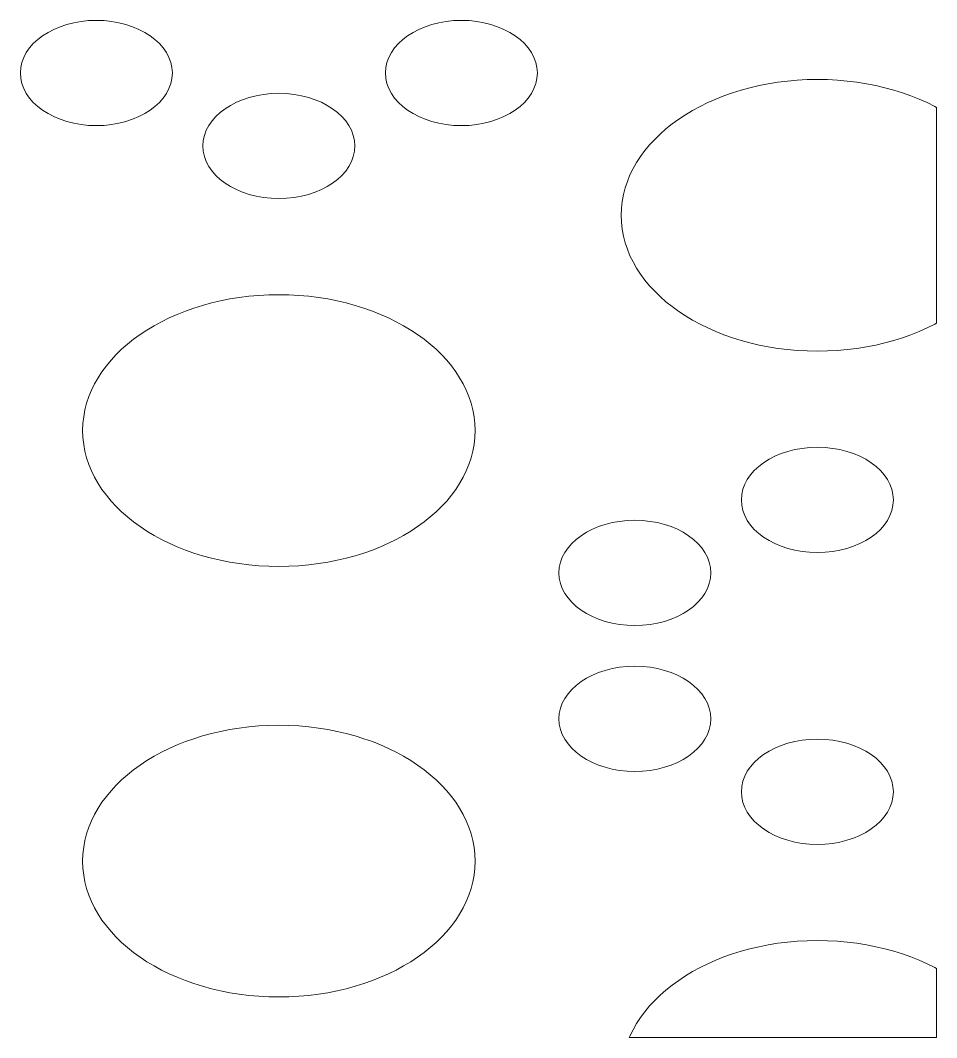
# Model space of a CAD drawing. Header units: millimetres. Extents: x -1200 to 1200, y -590 to 590.
# Drawn here: x 766.7 to 1200, y -590 to -109.1 of the extents above; entities that cross this region are included whole.
import ezdxf

# ---------------------------------------------------------------- set-up
doc = ezdxf.new("R2010")
doc.units = ezdxf.units.MM
doc.header["$MEASUREMENT"] = 0
doc.layers.add('Layer 1', color=7, linetype='Continuous')

msp = doc.modelspace()

# ---------------------------------------------------------------- linework, layer by layer
at = {"layer": 'Layer 1', "color": 250, "lineweight": 20}
for points, knots in [([(766.6586, -133.9653), (766.6586, -120.2296), (782.7546, -109.0802), (802.5893, -109.0802), (822.447, -109.0802), (838.543, -120.2296), (838.543, -133.9653), (838.543, -147.7008), (822.447, -158.8452), (802.5893, -158.8452), (782.7546, -158.8452), (766.6586, -147.7008), (766.6586, -133.9653)], [0, 0, 0, 0, 0.25, 0.25, 0.25, 0.5, 0.5, 0.5, 0.75, 0.75, 0.75, 1, 1, 1, 1]), ([(939.2872, -133.9653), (939.2872, -120.2296), (955.3679, -109.0802), (975.2102, -109.0802), (995.0526, -109.0802), (1011.1488, -120.2296), (1011.1488, -133.9653), (1011.1488, -147.7008), (995.0526, -158.8452), (975.2102, -158.8452), (955.3679, -158.8452), (939.2872, -147.7008), (939.2872, -133.9653)], [0, 0, 0, 0, 0.25, 0.25, 0.25, 0.5, 0.5, 0.5, 0.75, 0.75, 0.75, 1, 1, 1, 1]), ([(1199.95, -150.2662), (1199.95, -150.2662), (1199.95, -252.2223), (1199.95, -252.2223), (1199.95, -252.2223), (1199.046, -252.7178), (1199.046, -252.7178), (1199.046, -252.7178), (1195.4147, -254.5038), (1195.4147, -254.5038), (1195.4147, -254.5038), (1191.6301, -256.1763), (1191.6301, -256.1763), (1191.6301, -256.1763), (1187.7535, -257.7197), (1187.7535, -257.7197), (1187.7535, -257.7197), (1183.7544, -259.1443), (1183.7544, -259.1443), (1183.7544, -259.1443), (1179.6481, -260.4192), (1179.6481, -260.4192), (1179.6481, -260.4192), (1175.4344, -261.5755), (1175.4344, -261.5755), (1175.4344, -261.5755), (1171.1442, -262.5821), (1171.1442, -262.5821), (1171.1442, -262.5821), (1166.739, -263.4492), (1166.739, -263.4492), (1166.739, -263.4492), (1162.2649, -264.1667), (1162.2649, -264.1667), (1162.2649, -264.1667), (1157.6912, -264.7345), (1157.6912, -264.7345), (1157.6912, -264.7345), (1153.0562, -265.1475), (1153.0562, -265.1475), (1153.0562, -265.1475), (1148.3369, -265.3952), (1148.3369, -265.3952), (1148.3369, -265.3952), (1143.5487, -265.4778), (1143.5487, -265.4778), (1143.5487, -265.4778), (1138.7681, -265.3952), (1138.7681, -265.3952), (1138.7681, -265.3952), (1134.0489, -265.1475), (1134.0489, -265.1475), (1134.0489, -265.1475), (1129.3985, -264.7345), (1129.3985, -264.7345), (1129.3985, -264.7345), (1124.8402, -264.1667), (1124.8402, -264.1667), (1124.8402, -264.1667), (1120.3507, -263.4492), (1120.3507, -263.4492), (1120.3507, -263.4492), (1115.9609, -262.5821), (1115.9609, -262.5821), (1115.9609, -262.5821), (1111.6477, -261.5755), (1111.6477, -261.5755), (1111.6477, -261.5755), (1107.4417, -260.4192), (1107.4417, -260.4192), (1107.4417, -260.4192), (1103.3429, -259.1443), (1103.3429, -259.1443), (1103.3429, -259.1443), (1099.3363, -257.7197), (1099.3363, -257.7197), (1099.3363, -257.7197), (1095.452, -256.1763), (1095.452, -256.1763), (1095.452, -256.1763), (1091.6827, -254.5038), (1091.6827, -254.5038), (1091.6827, -254.5038), (1088.0436, -252.7178), (1088.0436, -252.7178), (1088.0436, -252.7178), (1084.5349, -250.8028), (1084.5349, -250.8028), (1084.5349, -250.8028), (1081.1716, -248.7897), (1081.1716, -248.7897), (1081.1716, -248.7897), (1077.9617, -246.6527), (1077.9617, -246.6527), (1077.9617, -246.6527), (1074.8741, -244.4228), (1074.8741, -244.4228), (1074.8741, -244.4228), (1071.9476, -242.0897), (1071.9476, -242.0897), (1071.9476, -242.0897), (1069.1972, -239.6688), (1069.1972, -239.6688), (1069.1972, -239.6688), (1066.6154, -237.1446), (1066.6154, -237.1446), (1066.6154, -237.1446), (1064.1946, -234.5431), (1064.1946, -234.5431), (1064.1946, -234.5431), (1061.9652, -231.8435), (1061.9652, -231.8435), (1061.9652, -231.8435), (1059.9119, -229.0819), (1059.9119, -229.0819), (1059.9119, -229.0819), (1058.0656, -226.2326), (1058.0656, -226.2326), (1058.0656, -226.2326), (1056.3878, -223.3213), (1056.3878, -223.3213), (1056.3878, -223.3213), (1054.9399, -220.3378), (1054.9399, -220.3378), (1054.9399, -220.3378), (1053.6911, -217.2975), (1053.6911, -217.2975), (1053.6911, -217.2975), (1052.6568, -214.2056), (1052.6568, -214.2056), (1052.6568, -214.2056), (1051.8294, -211.0362), (1051.8294, -211.0362), (1051.8294, -211.0362), (1051.2549, -207.8204), (1051.2549, -207.8204), (1051.2549, -207.8204), (1050.8948, -204.5581), (1050.8948, -204.5581), (1050.8948, -204.5581), (1050.7645, -201.2391), (1050.7645, -201.2391), (1050.7645, -201.2391), (1050.8948, -197.9304), (1050.8948, -197.9304), (1050.8948, -197.9304), (1051.2549, -194.6681), (1051.2549, -194.6681), (1051.2549, -194.6681), (1051.8294, -191.4523), (1051.8294, -191.4523), (1051.8294, -191.4523), (1052.6568, -188.2933), (1052.6568, -188.2933), (1052.6568, -188.2933), (1053.6911, -185.191), (1053.6911, -185.191), (1053.6911, -185.191), (1054.9399, -182.1404), (1054.9399, -182.1404), (1054.9399, -182.1404), (1056.3878, -179.162), (1056.3878, -179.162), (1056.3878, -179.162), (1058.0656, -176.2559), (1058.0656, -176.2559), (1058.0656, -176.2559), (1059.9119, -173.417), (1059.9119, -173.417), (1059.9119, -173.417), (1061.9652, -170.6347), (1061.9652, -170.6347), (1061.9652, -170.6347), (1064.1946, -167.9454), (1064.1946, -167.9454), (1064.1946, -167.9454), (1066.6154, -165.3439), (1066.6154, -165.3439), (1066.6154, -165.3439), (1069.1972, -162.8249), (1069.1972, -162.8249), (1069.1972, -162.8249), (1071.9476, -160.3937), (1071.9476, -160.3937), (1071.9476, -160.3937), (1074.8741, -158.0657), (1074.8741, -158.0657), (1074.8741, -158.0657), (1077.9617, -155.8358), (1077.9617, -155.8358), (1077.9617, -155.8358), (1081.1716, -153.6988), (1081.1716, -153.6988), (1081.1716, -153.6988), (1084.5349, -151.6857), (1084.5349, -151.6857), (1084.5349, -151.6857), (1088.0436, -149.7707), (1088.0436, -149.7707), (1088.0436, -149.7707), (1091.6827, -147.9847), (1091.6827, -147.9847), (1091.6827, -147.9847), (1095.452, -146.3123), (1095.452, -146.3123), (1095.452, -146.3123), (1099.3363, -144.7637), (1099.3363, -144.7637), (1099.3363, -144.7637), (1103.3429, -143.3494), (1103.3429, -143.3494), (1103.3429, -143.3494), (1107.4417, -142.059), (1107.4417, -142.059), (1107.4417, -142.059), (1111.6477, -140.9131), (1111.6477, -140.9131), (1111.6477, -140.9131), (1115.9609, -139.9065), (1115.9609, -139.9065), (1115.9609, -139.9065), (1120.3507, -139.0393), (1120.3507, -139.0393), (1120.3507, -139.0393), (1124.8402, -138.327), (1124.8402, -138.327), (1124.8402, -138.327), (1129.3985, -137.7592), (1129.3985, -137.7592), (1129.3985, -137.7592), (1134.0489, -137.3514), (1134.0489, -137.3514), (1134.0489, -137.3514), (1138.7681, -137.0933), (1138.7681, -137.0933), (1138.7681, -137.0933), (1143.5487, -137.0107), (1143.5487, -137.0107), (1143.5487, -137.0107), (1148.3369, -137.0933), (1148.3369, -137.0933), (1148.3369, -137.0933), (1153.0562, -137.3514), (1153.0562, -137.3514), (1153.0562, -137.3514), (1157.6912, -137.7592), (1157.6912, -137.7592), (1157.6912, -137.7592), (1162.2649, -138.327), (1162.2649, -138.327), (1162.2649, -138.327), (1166.739, -139.0393), (1166.739, -139.0393), (1166.739, -139.0393), (1171.1442, -139.9065), (1171.1442, -139.9065), (1171.1442, -139.9065), (1175.4344, -140.9131), (1175.4344, -140.9131), (1175.4344, -140.9131), (1179.6481, -142.059), (1179.6481, -142.059), (1179.6481, -142.059), (1183.7544, -143.3494), (1183.7544, -143.3494), (1183.7544, -143.3494), (1187.7535, -144.7637), (1187.7535, -144.7637), (1187.7535, -144.7637), (1191.6301, -146.3123), (1191.6301, -146.3123), (1191.6301, -146.3123), (1195.4147, -147.9847), (1195.4147, -147.9847), (1195.4147, -147.9847), (1199.046, -149.7707), (1199.046, -149.7707), (1199.046, -149.7707), (1199.95, -150.2662), (1199.95, -150.2662)], [0, 0, 0, 0, 0.01075269, 0.01075269, 0.01075269, 0.02150538, 0.02150538, 0.02150538, 0.03225806, 0.03225806, 0.03225806, 0.04301075, 0.04301075, 0.04301075, 0.05376344, 0.05376344, 0.05376344, 0.06451613, 0.06451613, 0.06451613, 0.07526882, 0.07526882, 0.07526882, 0.08602151, 0.08602151, 0.08602151, 0.09677419, 0.09677419, 0.09677419, 0.10752688, 0.10752688, 0.10752688, 0.11827957, 0.11827957, 0.11827957, 0.12903226, 0.12903226, 0.12903226, 0.13978495, 0.13978495, 0.13978495, 0.15053763, 0.15053763, 0.15053763, 0.16129032, 0.16129032, 0.16129032, 0.17204301, 0.17204301, 0.17204301, 0.1827957, 0.1827957, 0.1827957, 0.19354839, 0.19354839, 0.19354839, 0.20430108, 0.20430108, 0.20430108, 0.21505376, 0.21505376, 0.21505376, 0.22580645, 0.22580645, 0.22580645, 0.23655914, 0.23655914, 0.23655914, 0.24731183, 0.24731183, 0.24731183, 0.25806452, 0.25806452, 0.25806452, 0.2688172, 0.2688172, 0.2688172, 0.27956989, 0.27956989, 0.27956989, 0.29032258, 0.29032258, 0.29032258, 0.30107527, 0.30107527, 0.30107527, 0.31182796, 0.31182796, 0.31182796, 0.32258065, 0.32258065, 0.32258065, 0.33333333, 0.33333333, 0.33333333, 0.34408602, 0.34408602, 0.34408602, 0.35483871, 0.35483871, 0.35483871, 0.3655914, 0.3655914, 0.3655914, 0.37634409, 0.37634409, 0.37634409, 0.38709677, 0.38709677, 0.38709677, 0.39784946, 0.39784946, 0.39784946, 0.40860215, 0.40860215, 0.40860215, 0.41935484, 0.41935484, 0.41935484, 0.43010753, 0.43010753, 0.43010753, 0.44086022, 0.44086022, 0.44086022, 0.4516129, 0.4516129, 0.4516129, 0.46236559, 0.46236559, 0.46236559, 0.47311828, 0.47311828, 0.47311828, 0.48387097, 0.48387097, 0.48387097, 0.49462366, 0.49462366, 0.49462366, 0.50537634, 0.50537634, 0.50537634, 0.51612903, 0.51612903, 0.51612903, 0.52688172, 0.52688172, 0.52688172, 0.53763441, 0.53763441, 0.53763441, 0.5483871, 0.5483871, 0.5483871, 0.55913978, 0.55913978, 0.55913978, 0.56989247, 0.56989247, 0.56989247, 0.58064516, 0.58064516, 0.58064516, 0.59139785, 0.59139785, 0.59139785, 0.60215054, 0.60215054, 0.60215054, 0.61290323, 0.61290323, 0.61290323, 0.62365591, 0.62365591, 0.62365591, 0.6344086, 0.6344086, 0.6344086, 0.64516129, 0.64516129, 0.64516129, 0.65591398, 0.65591398, 0.65591398, 0.66666667, 0.66666667, 0.66666667, 0.67741935, 0.67741935, 0.67741935, 0.68817204, 0.68817204, 0.68817204, 0.69892473, 0.69892473, 0.69892473, 0.70967742, 0.70967742, 0.70967742, 0.72043011, 0.72043011, 0.72043011, 0.7311828, 0.7311828, 0.7311828, 0.74193548, 0.74193548, 0.74193548, 0.75268817, 0.75268817, 0.75268817, 0.76344086, 0.76344086, 0.76344086, 0.77419355, 0.77419355, 0.77419355, 0.78494624, 0.78494624, 0.78494624, 0.79569892, 0.79569892, 0.79569892, 0.80645161, 0.80645161, 0.80645161, 0.8172043, 0.8172043, 0.8172043, 0.82795699, 0.82795699, 0.82795699, 0.83870968, 0.83870968, 0.83870968, 0.84946237, 0.84946237, 0.84946237, 0.86021505, 0.86021505, 0.86021505, 0.87096774, 0.87096774, 0.87096774, 0.88172043, 0.88172043, 0.88172043, 0.89247312, 0.89247312, 0.89247312, 0.90322581, 0.90322581, 0.90322581, 0.91397849, 0.91397849, 0.91397849, 0.92473118, 0.92473118, 0.92473118, 0.93548387, 0.93548387, 0.93548387, 0.94623656, 0.94623656, 0.94623656, 0.95698925, 0.95698925, 0.95698925, 0.96774194, 0.96774194, 0.96774194, 0.97849462, 0.97849462, 0.97849462, 0.98924731, 0.98924731, 0.98924731, 1, 1, 1, 1]), ([(852.9613, -168.4565), (852.9613, -154.7209), (869.0575, -143.5765), (888.8998, -143.5765), (908.7499, -143.5765), (924.8459, -154.7209), (924.8459, -168.4565), (924.8459, -182.1972), (908.7499, -193.3415), (888.8998, -193.3415), (869.0575, -193.3415), (852.9613, -182.1972), (852.9613, -168.4565)], [0, 0, 0, 0, 0.25, 0.25, 0.25, 0.5, 0.5, 0.5, 0.75, 0.75, 0.75, 1, 1, 1, 1]), ([(796.1234, -303.0248), (796.1234, -303.0248), (796.2459, -299.7058), (796.2459, -299.7058), (796.2459, -299.7058), (796.6059, -296.4487), (796.6059, -296.4487), (796.6059, -296.4487), (797.2111, -293.2277), (797.2111, -293.2277), (797.2111, -293.2277), (798.008, -290.0739), (798.008, -290.0739), (798.008, -290.0739), (799.0499, -286.9613), (799.0499, -286.9613), (799.0499, -286.9613), (800.2987, -283.921), (800.2987, -283.921), (800.2987, -283.921), (801.7542, -280.9374), (801.7542, -280.9374), (801.7542, -280.9374), (803.4167, -278.0262), (803.4167, -278.0262), (803.4167, -278.0262), (805.2707, -275.1872), (805.2707, -275.1872), (805.2707, -275.1872), (807.3316, -272.4153), (807.3316, -272.4153), (807.3316, -272.4153), (809.5456, -269.726), (809.5456, -269.726), (809.5456, -269.726), (811.9742, -267.1192), (811.9742, -267.1192), (811.9742, -267.1192), (814.5561, -264.5952), (814.5561, -264.5952), (814.5561, -264.5952), (817.3141, -262.1691), (817.3141, -262.1691), (817.3141, -262.1691), (820.2406, -259.836), (820.2406, -259.836), (820.2406, -259.836), (823.3051, -257.606), (823.3051, -257.606), (823.3051, -257.606), (826.538, -255.4794), (826.538, -255.4794), (826.538, -255.4794), (829.9014, -253.4611), (829.9014, -253.4611), (829.9014, -253.4611), (833.4025, -251.5513), (833.4025, -251.5513), (833.4025, -251.5513), (837.0492, -249.755), (837.0492, -249.755), (837.0492, -249.755), (840.8108, -248.0877), (840.8108, -248.0877), (840.8108, -248.0877), (844.695, -246.5443), (844.695, -246.5443), (844.695, -246.5443), (848.6941, -245.1248), (848.6941, -245.1248), (848.6941, -245.1248), (852.8004, -243.8395), (852.8004, -243.8395), (852.8004, -243.8395), (857.0065, -242.6988), (857.0065, -242.6988), (857.0065, -242.6988), (861.3273, -241.6768), (861.3273, -241.6768), (861.3273, -241.6768), (865.7019, -240.8095), (865.7019, -240.8095), (865.7019, -240.8095), (870.199, -240.0972), (870.199, -240.0972), (870.199, -240.0972), (874.765, -239.5345), (874.765, -239.5345), (874.765, -239.5345), (879.4, -239.132), (879.4, -239.132), (879.4, -239.132), (884.1192, -238.8842), (884.1192, -238.8842), (884.1192, -238.8842), (888.8998, -238.8015), (888.8998, -238.8015), (888.8998, -238.8015), (893.6804, -238.8842), (893.6804, -238.8842), (893.6804, -238.8842), (898.4074, -239.132), (898.4074, -239.132), (898.4074, -239.132), (903.0422, -239.5345), (903.0422, -239.5345), (903.0422, -239.5345), (907.6236, -240.0972), (907.6236, -240.0972), (907.6236, -240.0972), (912.0978, -240.8095), (912.0978, -240.8095), (912.0978, -240.8095), (916.5029, -241.6768), (916.5029, -241.6768), (916.5029, -241.6768), (920.8008, -242.6988), (920.8008, -242.6988), (920.8008, -242.6988), (925.0068, -243.8395), (925.0068, -243.8395), (925.0068, -243.8395), (929.1208, -245.1248), (929.1208, -245.1248), (929.1208, -245.1248), (933.12, -246.5443), (933.12, -246.5443), (933.12, -246.5443), (936.9965, -248.0877), (936.9965, -248.0877), (936.9965, -248.0877), (940.7658, -249.755), (940.7658, -249.755), (940.7658, -249.755), (944.3971, -251.5513), (944.3971, -251.5513), (944.3971, -251.5513), (947.9136, -253.4611), (947.9136, -253.4611), (947.9136, -253.4611), (951.2922, -255.4794), (951.2922, -255.4794), (951.2922, -255.4794), (954.5098, -257.606), (954.5098, -257.606), (954.5098, -257.606), (957.5896, -259.836), (957.5896, -259.836), (957.5896, -259.836), (960.4933, -262.1691), (960.4933, -262.1691), (960.4933, -262.1691), (963.2743, -264.5952), (963.2743, -264.5952), (963.2743, -264.5952), (965.8484, -267.1192), (965.8484, -267.1192), (965.8484, -267.1192), (968.2539, -269.726), (968.2539, -269.726), (968.2539, -269.726), (970.4911, -272.4153), (970.4911, -272.4153), (970.4911, -272.4153), (972.5442, -275.1872), (972.5442, -275.1872), (972.5442, -275.1872), (974.3982, -278.0262), (974.3982, -278.0262), (974.3982, -278.0262), (976.0531, -280.9374), (976.0531, -280.9374), (976.0531, -280.9374), (977.5163, -283.921), (977.5163, -283.921), (977.5163, -283.921), (978.7651, -286.9613), (978.7651, -286.9613), (978.7651, -286.9613), (979.7993, -290.0739), (979.7993, -290.0739), (979.7993, -290.0739), (980.6191, -293.2277), (980.6191, -293.2277), (980.6191, -293.2277), (981.209, -296.4487), (981.209, -296.4487), (981.209, -296.4487), (981.5767, -299.7058), (981.5767, -299.7058), (981.5767, -299.7058), (981.684, -303.0248), (981.684, -303.0248), (981.684, -303.0248), (981.5767, -306.3336), (981.5767, -306.3336), (981.5767, -306.3336), (981.209, -309.5958), (981.209, -309.5958), (981.209, -309.5958), (980.6191, -312.8116), (980.6191, -312.8116), (980.6191, -312.8116), (979.7993, -315.9758), (979.7993, -315.9758), (979.7993, -315.9758), (978.7651, -319.0781), (978.7651, -319.0781), (978.7651, -319.0781), (977.5163, -322.1183), (977.5163, -322.1183), (977.5163, -322.1183), (976.0531, -325.1018), (976.0531, -325.1018), (976.0531, -325.1018), (974.3982, -328.0132), (974.3982, -328.0132), (974.3982, -328.0132), (972.5442, -330.8573), (972.5442, -330.8573), (972.5442, -330.8573), (970.4911, -333.6292), (970.4911, -333.6292), (970.4911, -333.6292), (968.2539, -336.3185), (968.2539, -336.3185), (968.2539, -336.3185), (965.8484, -338.92), (965.8484, -338.92), (965.8484, -338.92), (963.2743, -341.4442), (963.2743, -341.4442), (963.2743, -341.4442), (960.4933, -343.8651), (960.4933, -343.8651), (960.4933, -343.8651), (957.5896, -346.2033), (957.5896, -346.2033), (957.5896, -346.2033), (954.5098, -348.4333), (954.5098, -348.4333), (954.5098, -348.4333), (951.2922, -350.5599), (951.2922, -350.5599), (951.2922, -350.5599), (947.9136, -352.5885), (947.9136, -352.5885), (947.9136, -352.5885), (944.3971, -354.4932), (944.3971, -354.4932), (944.3971, -354.4932), (940.7658, -356.2844), (940.7658, -356.2844), (940.7658, -356.2844), (936.9965, -357.9568), (936.9965, -357.9568), (936.9965, -357.9568), (933.12, -359.5053), (933.12, -359.5053), (933.12, -359.5053), (929.1208, -360.9249), (929.1208, -360.9249), (929.1208, -360.9249), (925.0068, -362.205), (925.0068, -362.205), (925.0068, -362.205), (920.8008, -363.3509), (920.8008, -363.3509), (920.8008, -363.3509), (916.5029, -364.3626), (916.5029, -364.3626), (916.5029, -364.3626), (912.0978, -365.2246), (912.0978, -365.2246), (912.0978, -365.2246), (907.6236, -365.9421), (907.6236, -365.9421), (907.6236, -365.9421), (903.0422, -366.5048), (903.0422, -366.5048), (903.0422, -366.5048), (898.4074, -366.9177), (898.4074, -366.9177), (898.4074, -366.9177), (893.6804, -367.1654), (893.6804, -367.1654), (893.6804, -367.1654), (888.8998, -367.2481), (888.8998, -367.2481), (888.8998, -367.2481), (884.1192, -367.1654), (884.1192, -367.1654), (884.1192, -367.1654), (879.4, -366.9177), (879.4, -366.9177), (879.4, -366.9177), (874.765, -366.5048), (874.765, -366.5048), (874.765, -366.5048), (870.199, -365.9421), (870.199, -365.9421), (870.199, -365.9421), (865.7019, -365.2246), (865.7019, -365.2246), (865.7019, -365.2246), (861.3273, -364.3626), (861.3273, -364.3626), (861.3273, -364.3626), (857.0065, -363.3509), (857.0065, -363.3509), (857.0065, -363.3509), (852.8004, -362.205), (852.8004, -362.205), (852.8004, -362.205), (848.6941, -360.9249), (848.6941, -360.9249), (848.6941, -360.9249), (844.695, -359.5053), (844.695, -359.5053), (844.695, -359.5053), (840.8108, -357.9568), (840.8108, -357.9568), (840.8108, -357.9568), (837.0492, -356.2844), (837.0492, -356.2844), (837.0492, -356.2844), (833.4025, -354.4932), (833.4025, -354.4932), (833.4025, -354.4932), (829.9014, -352.5885), (829.9014, -352.5885), (829.9014, -352.5885), (826.538, -350.5599), (826.538, -350.5599), (826.538, -350.5599), (823.3051, -348.4333), (823.3051, -348.4333), (823.3051, -348.4333), (820.2406, -346.2033), (820.2406, -346.2033), (820.2406, -346.2033), (817.3141, -343.8651), (817.3141, -343.8651), (817.3141, -343.8651), (814.5561, -341.4442), (814.5561, -341.4442), (814.5561, -341.4442), (811.9742, -338.92), (811.9742, -338.92), (811.9742, -338.92), (809.5456, -336.3185), (809.5456, -336.3185), (809.5456, -336.3185), (807.3316, -333.6292), (807.3316, -333.6292), (807.3316, -333.6292), (805.2707, -330.8573), (805.2707, -330.8573), (805.2707, -330.8573), (803.4167, -328.0132), (803.4167, -328.0132), (803.4167, -328.0132), (801.7542, -325.1018), (801.7542, -325.1018), (801.7542, -325.1018), (800.2987, -322.1235), (800.2987, -322.1235), (800.2987, -322.1235), (799.0499, -319.0781), (799.0499, -319.0781), (799.0499, -319.0781), (798.008, -315.9758), (798.008, -315.9758), (798.008, -315.9758), (797.2111, -312.8116), (797.2111, -312.8116), (797.2111, -312.8116), (796.6059, -309.5958), (796.6059, -309.5958), (796.6059, -309.5958), (796.2459, -306.3336), (796.2459, -306.3336), (796.2459, -306.3336), (796.1234, -303.0248), (796.1234, -303.0248)], [0, 0, 0, 0, 0.0078125, 0.0078125, 0.0078125, 0.015625, 0.015625, 0.015625, 0.0234375, 0.0234375, 0.0234375, 0.03125, 0.03125, 0.03125, 0.0390625, 0.0390625, 0.0390625, 0.046875, 0.046875, 0.046875, 0.0546875, 0.0546875, 0.0546875, 0.0625, 0.0625, 0.0625, 0.0703125, 0.0703125, 0.0703125, 0.078125, 0.078125, 0.078125, 0.0859375, 0.0859375, 0.0859375, 0.09375, 0.09375, 0.09375, 0.1015625, 0.1015625, 0.1015625, 0.109375, 0.109375, 0.109375, 0.1171875, 0.1171875, 0.1171875, 0.125, 0.125, 0.125, 0.1328125, 0.1328125, 0.1328125, 0.140625, 0.140625, 0.140625, 0.1484375, 0.1484375, 0.1484375, 0.15625, 0.15625, 0.15625, 0.1640625, 0.1640625, 0.1640625, 0.171875, 0.171875, 0.171875, 0.1796875, 0.1796875, 0.1796875, 0.1875, 0.1875, 0.1875, 0.1953125, 0.1953125, 0.1953125, 0.203125, 0.203125, 0.203125, 0.2109375, 0.2109375, 0.2109375, 0.21875, 0.21875, 0.21875, 0.2265625, 0.2265625, 0.2265625, 0.234375, 0.234375, 0.234375, 0.2421875, 0.2421875, 0.2421875, 0.25, 0.25, 0.25, 0.2578125, 0.2578125, 0.2578125, 0.265625, 0.265625, 0.265625, 0.2734375, 0.2734375, 0.2734375, 0.28125, 0.28125, 0.28125, 0.2890625, 0.2890625, 0.2890625, 0.296875, 0.296875, 0.296875, 0.3046875, 0.3046875, 0.3046875, 0.3125, 0.3125, 0.3125, 0.3203125, 0.3203125, 0.3203125, 0.328125, 0.328125, 0.328125, 0.3359375, 0.3359375, 0.3359375, 0.34375, 0.34375, 0.34375, 0.3515625, 0.3515625, 0.3515625, 0.359375, 0.359375, 0.359375, 0.3671875, 0.3671875, 0.3671875, 0.375, 0.375, 0.375, 0.3828125, 0.3828125, 0.3828125, 0.390625, 0.390625, 0.390625, 0.3984375, 0.3984375, 0.3984375, 0.40625, 0.40625, 0.40625, 0.4140625, 0.4140625, 0.4140625, 0.421875, 0.421875, 0.421875, 0.4296875, 0.4296875, 0.4296875, 0.4375, 0.4375, 0.4375, 0.4453125, 0.4453125, 0.4453125, 0.453125, 0.453125, 0.453125, 0.4609375, 0.4609375, 0.4609375, 0.46875, 0.46875, 0.46875, 0.4765625, 0.4765625, 0.4765625, 0.484375, 0.484375, 0.484375, 0.4921875, 0.4921875, 0.4921875, 0.5, 0.5, 0.5, 0.5078125, 0.5078125, 0.5078125, 0.515625, 0.515625, 0.515625, 0.5234375, 0.5234375, 0.5234375, 0.53125, 0.53125, 0.53125, 0.5390625, 0.5390625, 0.5390625, 0.546875, 0.546875, 0.546875, 0.5546875, 0.5546875, 0.5546875, 0.5625, 0.5625, 0.5625, 0.5703125, 0.5703125, 0.5703125, 0.578125, 0.578125, 0.578125, 0.5859375, 0.5859375, 0.5859375, 0.59375, 0.59375, 0.59375, 0.6015625, 0.6015625, 0.6015625, 0.609375, 0.609375, 0.609375, 0.6171875, 0.6171875, 0.6171875, 0.625, 0.625, 0.625, 0.6328125, 0.6328125, 0.6328125, 0.640625, 0.640625, 0.640625, 0.6484375, 0.6484375, 0.6484375, 0.65625, 0.65625, 0.65625, 0.6640625, 0.6640625, 0.6640625, 0.671875, 0.671875, 0.671875, 0.6796875, 0.6796875, 0.6796875, 0.6875, 0.6875, 0.6875, 0.6953125, 0.6953125, 0.6953125, 0.703125, 0.703125, 0.703125, 0.7109375, 0.7109375, 0.7109375, 0.71875, 0.71875, 0.71875, 0.7265625, 0.7265625, 0.7265625, 0.734375, 0.734375, 0.734375, 0.7421875, 0.7421875, 0.7421875, 0.75, 0.75, 0.75, 0.7578125, 0.7578125, 0.7578125, 0.765625, 0.765625, 0.765625, 0.7734375, 0.7734375, 0.7734375, 0.78125, 0.78125, 0.78125, 0.7890625, 0.7890625, 0.7890625, 0.796875, 0.796875, 0.796875, 0.8046875, 0.8046875, 0.8046875, 0.8125, 0.8125, 0.8125, 0.8203125, 0.8203125, 0.8203125, 0.828125, 0.828125, 0.828125, 0.8359375, 0.8359375, 0.8359375, 0.84375, 0.84375, 0.84375, 0.8515625, 0.8515625, 0.8515625, 0.859375, 0.859375, 0.859375, 0.8671875, 0.8671875, 0.8671875, 0.875, 0.875, 0.875, 0.8828125, 0.8828125, 0.8828125, 0.890625, 0.890625, 0.890625, 0.8984375, 0.8984375, 0.8984375, 0.90625, 0.90625, 0.90625, 0.9140625, 0.9140625, 0.9140625, 0.921875, 0.921875, 0.921875, 0.9296875, 0.9296875, 0.9296875, 0.9375, 0.9375, 0.9375, 0.9453125, 0.9453125, 0.9453125, 0.953125, 0.953125, 0.953125, 0.9609375, 0.9609375, 0.9609375, 0.96875, 0.96875, 0.96875, 0.9765625, 0.9765625, 0.9765625, 0.984375, 0.984375, 0.984375, 0.9921875, 0.9921875, 0.9921875, 1, 1, 1, 1]), ([(1107.595, -335.8075), (1107.595, -322.0667), (1123.691, -310.9276), (1143.5487, -310.9276), (1163.3911, -310.9276), (1179.4794, -322.0667), (1179.4794, -335.8075), (1179.4794, -349.543), (1163.3911, -360.6926), (1143.5487, -360.6926), (1123.691, -360.6926), (1107.595, -349.543), (1107.595, -335.8075)], [0, 0, 0, 0, 0.25, 0.25, 0.25, 0.5, 0.5, 0.5, 0.75, 0.75, 0.75, 1, 1, 1, 1]), ([(1021.3151, -370.3038), (1021.3151, -356.5683), (1037.3959, -345.4239), (1057.2383, -345.4239), (1077.0883, -345.4239), (1093.1767, -356.5683), (1093.1767, -370.3038), (1093.1767, -384.0395), (1077.0883, -395.1838), (1057.2383, -395.1838), (1037.3959, -395.1838), (1021.3151, -384.0395), (1021.3151, -370.3038)], [0, 0, 0, 0, 0.25, 0.25, 0.25, 0.5, 0.5, 0.5, 0.75, 0.75, 0.75, 1, 1, 1, 1]), ([(1021.3151, -439.3018), (1021.3151, -425.5559), (1037.3959, -414.4166), (1057.2383, -414.4166), (1077.0883, -414.4166), (1093.1767, -425.5559), (1093.1767, -439.3018), (1093.1767, -453.027), (1077.0883, -464.1714), (1057.2383, -464.1714), (1037.3959, -464.1714), (1021.3151, -453.027), (1021.3151, -439.3018)], [0, 0, 0, 0, 0.25, 0.25, 0.25, 0.5, 0.5, 0.5, 0.75, 0.75, 0.75, 1, 1, 1, 1]), ([(796.1234, -506.5756), (796.1234, -506.5756), (796.2459, -503.2669), (796.2459, -503.2669), (796.2459, -503.2669), (796.6059, -499.9994), (796.6059, -499.9994), (796.6059, -499.9994), (797.2111, -496.7837), (797.2111, -496.7837), (797.2111, -496.7837), (798.008, -493.6195), (798.008, -493.6195), (798.008, -493.6195), (799.0499, -490.5172), (799.0499, -490.5172), (799.0499, -490.5172), (800.2987, -487.4717), (800.2987, -487.4717), (800.2987, -487.4717), (801.7542, -484.4986), (801.7542, -484.4986), (801.7542, -484.4986), (803.4167, -481.5821), (803.4167, -481.5821), (803.4167, -481.5821), (805.2707, -478.738), (805.2707, -478.738), (805.2707, -478.738), (807.3316, -475.9712), (807.3316, -475.9712), (807.3316, -475.9712), (809.5456, -473.2768), (809.5456, -473.2768), (809.5456, -473.2768), (811.9742, -470.6752), (811.9742, -470.6752), (811.9742, -470.6752), (814.5561, -468.1563), (814.5561, -468.1563), (814.5561, -468.1563), (817.3141, -465.7303), (817.3141, -465.7303), (817.3141, -465.7303), (820.2406, -463.3919), (820.2406, -463.3919), (820.2406, -463.3919), (823.3051, -461.162), (823.3051, -461.162), (823.3051, -461.162), (826.538, -459.0302), (826.538, -459.0302), (826.538, -459.0302), (829.9014, -457.0068), (829.9014, -457.0068), (829.9014, -457.0068), (833.4025, -455.1072), (833.4025, -455.1072), (833.4025, -455.1072), (837.0492, -453.3161), (837.0492, -453.3161), (837.0492, -453.3161), (840.8108, -451.6488), (840.8108, -451.6488), (840.8108, -451.6488), (844.695, -450.0899), (844.695, -450.0899), (844.695, -450.0899), (848.6941, -448.6808), (848.6941, -448.6808), (848.6941, -448.6808), (852.8004, -447.3903), (852.8004, -447.3903), (852.8004, -447.3903), (857.0065, -446.2444), (857.0065, -446.2444), (857.0065, -446.2444), (861.3273, -445.2327), (861.3273, -445.2327), (861.3273, -445.2327), (865.7019, -444.3707), (865.7019, -444.3707), (865.7019, -444.3707), (870.199, -443.6583), (870.199, -443.6583), (870.199, -443.6583), (874.765, -443.0854), (874.765, -443.0854), (874.765, -443.0854), (879.4, -442.6776), (879.4, -442.6776), (879.4, -442.6776), (884.1192, -442.4298), (884.1192, -442.4298), (884.1192, -442.4298), (888.8998, -442.3473), (888.8998, -442.3473), (888.8998, -442.3473), (893.6804, -442.4298), (893.6804, -442.4298), (893.6804, -442.4298), (898.4074, -442.6776), (898.4074, -442.6776), (898.4074, -442.6776), (903.0422, -443.0854), (903.0422, -443.0854), (903.0422, -443.0854), (907.6236, -443.6583), (907.6236, -443.6583), (907.6236, -443.6583), (912.0978, -444.3707), (912.0978, -444.3707), (912.0978, -444.3707), (916.5029, -445.2327), (916.5029, -445.2327), (916.5029, -445.2327), (920.8008, -446.2444), (920.8008, -446.2444), (920.8008, -446.2444), (925.0068, -447.3903), (925.0068, -447.3903), (925.0068, -447.3903), (929.1208, -448.6808), (929.1208, -448.6808), (929.1208, -448.6808), (933.12, -450.0899), (933.12, -450.0899), (933.12, -450.0899), (936.9965, -451.6488), (936.9965, -451.6488), (936.9965, -451.6488), (940.7658, -453.3161), (940.7658, -453.3161), (940.7658, -453.3161), (944.3971, -455.1072), (944.3971, -455.1072), (944.3971, -455.1072), (947.9136, -457.0068), (947.9136, -457.0068), (947.9136, -457.0068), (951.2922, -459.0302), (951.2922, -459.0302), (951.2922, -459.0302), (954.5098, -461.162), (954.5098, -461.162), (954.5098, -461.162), (957.5896, -463.4023), (957.5896, -463.4023), (957.5896, -463.4023), (960.4933, -465.7303), (960.4933, -465.7303), (960.4933, -465.7303), (963.2743, -468.1563), (963.2743, -468.1563), (963.2743, -468.1563), (965.8484, -470.6752), (965.8484, -470.6752), (965.8484, -470.6752), (968.2539, -473.2768), (968.2539, -473.2768), (968.2539, -473.2768), (970.4911, -475.9712), (970.4911, -475.9712), (970.4911, -475.9712), (972.5442, -478.738), (972.5442, -478.738), (972.5442, -478.738), (974.3982, -481.5821), (974.3982, -481.5821), (974.3982, -481.5821), (976.0531, -484.4986), (976.0531, -484.4986), (976.0531, -484.4986), (977.5163, -487.4717), (977.5163, -487.4717), (977.5163, -487.4717), (978.7651, -490.5172), (978.7651, -490.5172), (978.7651, -490.5172), (979.7993, -493.6195), (979.7993, -493.6195), (979.7993, -493.6195), (980.6191, -496.7837), (980.6191, -496.7837), (980.6191, -496.7837), (981.209, -499.9994), (981.209, -499.9994), (981.209, -499.9994), (981.5767, -503.2669), (981.5767, -503.2669), (981.5767, -503.2669), (981.684, -506.5756), (981.684, -506.5756), (981.684, -506.5756), (981.5767, -509.8895), (981.5767, -509.8895), (981.5767, -509.8895), (981.209, -513.1466), (981.209, -513.1466), (981.209, -513.1466), (980.6191, -516.3675), (980.6191, -516.3675), (980.6191, -516.3675), (979.7993, -519.5266), (979.7993, -519.5266), (979.7993, -519.5266), (978.7651, -522.6341), (978.7651, -522.6341), (978.7651, -522.6341), (977.5163, -525.6743), (977.5163, -525.6743), (977.5163, -525.6743), (976.0531, -528.6476), (976.0531, -528.6476), (976.0531, -528.6476), (974.3982, -531.5691), (974.3982, -531.5691), (974.3982, -531.5691), (972.5442, -534.4081), (972.5442, -534.4081), (972.5442, -534.4081), (970.4911, -537.18), (970.4911, -537.18), (970.4911, -537.18), (968.2539, -539.8693), (968.2539, -539.8693), (968.2539, -539.8693), (965.8484, -542.476), (965.8484, -542.476), (965.8484, -542.476), (963.2743, -544.9898), (963.2743, -544.9898), (963.2743, -544.9898), (960.4933, -547.4262), (960.4933, -547.4262), (960.4933, -547.4262), (957.5896, -549.7542), (957.5896, -549.7542), (957.5896, -549.7542), (954.5098, -551.9841), (954.5098, -551.9841), (954.5098, -551.9841), (951.2922, -554.1262), (951.2922, -554.1262), (951.2922, -554.1262), (947.9136, -556.1341), (947.9136, -556.1341), (947.9136, -556.1341), (944.3971, -558.0441), (944.3971, -558.0441), (944.3971, -558.0441), (940.7658, -559.8404), (940.7658, -559.8404), (940.7658, -559.8404), (936.9965, -561.5076), (936.9965, -561.5076), (936.9965, -561.5076), (933.12, -563.051), (933.12, -563.051), (933.12, -563.051), (929.1208, -564.4705), (929.1208, -564.4705), (929.1208, -564.4705), (925.0068, -565.7558), (925.0068, -565.7558), (925.0068, -565.7558), (920.8008, -566.9069), (920.8008, -566.9069), (920.8008, -566.9069), (916.5029, -567.9134), (916.5029, -567.9134), (916.5029, -567.9134), (912.0978, -568.7857), (912.0978, -568.7857), (912.0978, -568.7857), (907.6236, -569.4981), (907.6236, -569.4981), (907.6236, -569.4981), (903.0422, -570.0556), (903.0422, -570.0556), (903.0422, -570.0556), (898.4074, -570.4685), (898.4074, -570.4685), (898.4074, -570.4685), (893.6804, -570.7163), (893.6804, -570.7163), (893.6804, -570.7163), (888.8998, -570.7989), (888.8998, -570.7989), (888.8998, -570.7989), (884.1192, -570.7163), (884.1192, -570.7163), (884.1192, -570.7163), (879.4, -570.4685), (879.4, -570.4685), (879.4, -570.4685), (874.765, -570.0556), (874.765, -570.0556), (874.765, -570.0556), (870.199, -569.4981), (870.199, -569.4981), (870.199, -569.4981), (865.7019, -568.7857), (865.7019, -568.7857), (865.7019, -568.7857), (861.3273, -567.9134), (861.3273, -567.9134), (861.3273, -567.9134), (857.0065, -566.9069), (857.0065, -566.9069), (857.0065, -566.9069), (852.8004, -565.7558), (852.8004, -565.7558), (852.8004, -565.7558), (848.6941, -564.4705), (848.6941, -564.4705), (848.6941, -564.4705), (844.695, -563.051), (844.695, -563.051), (844.695, -563.051), (840.8108, -561.5076), (840.8108, -561.5076), (840.8108, -561.5076), (837.0492, -559.8404), (837.0492, -559.8404), (837.0492, -559.8404), (833.4025, -558.0441), (833.4025, -558.0441), (833.4025, -558.0441), (829.9014, -556.1341), (829.9014, -556.1341), (829.9014, -556.1341), (826.538, -554.1262), (826.538, -554.1262), (826.538, -554.1262), (823.3051, -551.9841), (823.3051, -551.9841), (823.3051, -551.9841), (820.2406, -549.7542), (820.2406, -549.7542), (820.2406, -549.7542), (817.3141, -547.4262), (817.3141, -547.4262), (817.3141, -547.4262), (814.5561, -544.9898), (814.5561, -544.9898), (814.5561, -544.9898), (811.9742, -542.476), (811.9742, -542.476), (811.9742, -542.476), (809.5456, -539.8693), (809.5456, -539.8693), (809.5456, -539.8693), (807.3316, -537.18), (807.3316, -537.18), (807.3316, -537.18), (805.2707, -534.4081), (805.2707, -534.4081), (805.2707, -534.4081), (803.4167, -531.5691), (803.4167, -531.5691), (803.4167, -531.5691), (801.7542, -528.6476), (801.7542, -528.6476), (801.7542, -528.6476), (800.2987, -525.6743), (800.2987, -525.6743), (800.2987, -525.6743), (799.0499, -522.6341), (799.0499, -522.6341), (799.0499, -522.6341), (798.008, -519.5266), (798.008, -519.5266), (798.008, -519.5266), (797.2111, -516.3675), (797.2111, -516.3675), (797.2111, -516.3675), (796.6059, -513.1466), (796.6059, -513.1466), (796.6059, -513.1466), (796.2459, -509.8895), (796.2459, -509.8895), (796.2459, -509.8895), (796.1234, -506.5756), (796.1234, -506.5756)], [0, 0, 0, 0, 0.0078125, 0.0078125, 0.0078125, 0.015625, 0.015625, 0.015625, 0.0234375, 0.0234375, 0.0234375, 0.03125, 0.03125, 0.03125, 0.0390625, 0.0390625, 0.0390625, 0.046875, 0.046875, 0.046875, 0.0546875, 0.0546875, 0.0546875, 0.0625, 0.0625, 0.0625, 0.0703125, 0.0703125, 0.0703125, 0.078125, 0.078125, 0.078125, 0.0859375, 0.0859375, 0.0859375, 0.09375, 0.09375, 0.09375, 0.1015625, 0.1015625, 0.1015625, 0.109375, 0.109375, 0.109375, 0.1171875, 0.1171875, 0.1171875, 0.125, 0.125, 0.125, 0.1328125, 0.1328125, 0.1328125, 0.140625, 0.140625, 0.140625, 0.1484375, 0.1484375, 0.1484375, 0.15625, 0.15625, 0.15625, 0.1640625, 0.1640625, 0.1640625, 0.171875, 0.171875, 0.171875, 0.1796875, 0.1796875, 0.1796875, 0.1875, 0.1875, 0.1875, 0.1953125, 0.1953125, 0.1953125, 0.203125, 0.203125, 0.203125, 0.2109375, 0.2109375, 0.2109375, 0.21875, 0.21875, 0.21875, 0.2265625, 0.2265625, 0.2265625, 0.234375, 0.234375, 0.234375, 0.2421875, 0.2421875, 0.2421875, 0.25, 0.25, 0.25, 0.2578125, 0.2578125, 0.2578125, 0.265625, 0.265625, 0.265625, 0.2734375, 0.2734375, 0.2734375, 0.28125, 0.28125, 0.28125, 0.2890625, 0.2890625, 0.2890625, 0.296875, 0.296875, 0.296875, 0.3046875, 0.3046875, 0.3046875, 0.3125, 0.3125, 0.3125, 0.3203125, 0.3203125, 0.3203125, 0.328125, 0.328125, 0.328125, 0.3359375, 0.3359375, 0.3359375, 0.34375, 0.34375, 0.34375, 0.3515625, 0.3515625, 0.3515625, 0.359375, 0.359375, 0.359375, 0.3671875, 0.3671875, 0.3671875, 0.375, 0.375, 0.375, 0.3828125, 0.3828125, 0.3828125, 0.390625, 0.390625, 0.390625, 0.3984375, 0.3984375, 0.3984375, 0.40625, 0.40625, 0.40625, 0.4140625, 0.4140625, 0.4140625, 0.421875, 0.421875, 0.421875, 0.4296875, 0.4296875, 0.4296875, 0.4375, 0.4375, 0.4375, 0.4453125, 0.4453125, 0.4453125, 0.453125, 0.453125, 0.453125, 0.4609375, 0.4609375, 0.4609375, 0.46875, 0.46875, 0.46875, 0.4765625, 0.4765625, 0.4765625, 0.484375, 0.484375, 0.484375, 0.4921875, 0.4921875, 0.4921875, 0.5, 0.5, 0.5, 0.5078125, 0.5078125, 0.5078125, 0.515625, 0.515625, 0.515625, 0.5234375, 0.5234375, 0.5234375, 0.53125, 0.53125, 0.53125, 0.5390625, 0.5390625, 0.5390625, 0.546875, 0.546875, 0.546875, 0.5546875, 0.5546875, 0.5546875, 0.5625, 0.5625, 0.5625, 0.5703125, 0.5703125, 0.5703125, 0.578125, 0.578125, 0.578125, 0.5859375, 0.5859375, 0.5859375, 0.59375, 0.59375, 0.59375, 0.6015625, 0.6015625, 0.6015625, 0.609375, 0.609375, 0.609375, 0.6171875, 0.6171875, 0.6171875, 0.625, 0.625, 0.625, 0.6328125, 0.6328125, 0.6328125, 0.640625, 0.640625, 0.640625, 0.6484375, 0.6484375, 0.6484375, 0.65625, 0.65625, 0.65625, 0.6640625, 0.6640625, 0.6640625, 0.671875, 0.671875, 0.671875, 0.6796875, 0.6796875, 0.6796875, 0.6875, 0.6875, 0.6875, 0.6953125, 0.6953125, 0.6953125, 0.703125, 0.703125, 0.703125, 0.7109375, 0.7109375, 0.7109375, 0.71875, 0.71875, 0.71875, 0.7265625, 0.7265625, 0.7265625, 0.734375, 0.734375, 0.734375, 0.7421875, 0.7421875, 0.7421875, 0.75, 0.75, 0.75, 0.7578125, 0.7578125, 0.7578125, 0.765625, 0.765625, 0.765625, 0.7734375, 0.7734375, 0.7734375, 0.78125, 0.78125, 0.78125, 0.7890625, 0.7890625, 0.7890625, 0.796875, 0.796875, 0.796875, 0.8046875, 0.8046875, 0.8046875, 0.8125, 0.8125, 0.8125, 0.8203125, 0.8203125, 0.8203125, 0.828125, 0.828125, 0.828125, 0.8359375, 0.8359375, 0.8359375, 0.84375, 0.84375, 0.84375, 0.8515625, 0.8515625, 0.8515625, 0.859375, 0.859375, 0.859375, 0.8671875, 0.8671875, 0.8671875, 0.875, 0.875, 0.875, 0.8828125, 0.8828125, 0.8828125, 0.890625, 0.890625, 0.890625, 0.8984375, 0.8984375, 0.8984375, 0.90625, 0.90625, 0.90625, 0.9140625, 0.9140625, 0.9140625, 0.921875, 0.921875, 0.921875, 0.9296875, 0.9296875, 0.9296875, 0.9375, 0.9375, 0.9375, 0.9453125, 0.9453125, 0.9453125, 0.953125, 0.953125, 0.953125, 0.9609375, 0.9609375, 0.9609375, 0.96875, 0.96875, 0.96875, 0.9765625, 0.9765625, 0.9765625, 0.984375, 0.984375, 0.984375, 0.9921875, 0.9921875, 0.9921875, 1, 1, 1, 1]), ([(1107.595, -473.7878), (1107.595, -460.0522), (1123.691, -448.9079), (1143.5487, -448.9079), (1163.3911, -448.9079), (1179.4794, -460.0522), (1179.4794, -473.7878), (1179.4794, -487.5285), (1163.3911, -498.6677), (1143.5487, -498.6677), (1123.691, -498.6677), (1107.595, -487.5285), (1107.595, -473.7878)], [0, 0, 0, 0, 0.25, 0.25, 0.25, 0.5, 0.5, 0.5, 0.75, 0.75, 0.75, 1, 1, 1, 1]), ([(1199.95, -557.373), (1199.95, -557.373), (1199.95, -590.0266), (1199.95, -590.0266), (1199.95, -590.0266), (1054.6181, -590.0266), (1054.6181, -590.0266), (1054.6181, -590.0266), (1054.9399, -589.2472), (1054.9399, -589.2472), (1054.9399, -589.2472), (1056.3878, -586.2688), (1056.3878, -586.2688), (1056.3878, -586.2688), (1058.0656, -583.3627), (1058.0656, -583.3627), (1058.0656, -583.3627), (1059.9119, -580.5134), (1059.9119, -580.5134), (1059.9119, -580.5134), (1061.9652, -577.7415), (1061.9652, -577.7415), (1061.9652, -577.7415), (1064.1946, -575.0574), (1064.1946, -575.0574), (1064.1946, -575.0574), (1066.6154, -572.4507), (1066.6154, -572.4507), (1066.6154, -572.4507), (1069.1972, -569.9317), (1069.1972, -569.9317), (1069.1972, -569.9317), (1071.9476, -567.5005), (1071.9476, -567.5005), (1071.9476, -567.5005), (1074.8741, -565.1725), (1074.8741, -565.1725), (1074.8741, -565.1725), (1077.9617, -562.9426), (1077.9617, -562.9426), (1077.9617, -562.9426), (1081.1716, -560.8056), (1081.1716, -560.8056), (1081.1716, -560.8056), (1084.5349, -558.7873), (1084.5349, -558.7873), (1084.5349, -558.7873), (1088.0436, -556.8826), (1088.0436, -556.8826), (1088.0436, -556.8826), (1091.6827, -555.0863), (1091.6827, -555.0863), (1091.6827, -555.0863), (1095.452, -553.4087), (1095.452, -553.4087), (1095.452, -553.4087), (1099.3363, -551.8705), (1099.3363, -551.8705), (1099.3363, -551.8705), (1103.3429, -550.4613), (1103.3429, -550.4613), (1103.3429, -550.4613), (1107.4417, -549.1657), (1107.4417, -549.1657), (1107.4417, -549.1657), (1111.6477, -548.0198), (1111.6477, -548.0198), (1111.6477, -548.0198), (1115.9609, -547.0132), (1115.9609, -547.0132), (1115.9609, -547.0132), (1120.3507, -546.1461), (1120.3507, -546.1461), (1120.3507, -546.1461), (1124.8402, -545.4286), (1124.8402, -545.4286), (1124.8402, -545.4286), (1129.3985, -544.8659), (1129.3985, -544.8659), (1129.3985, -544.8659), (1134.0489, -544.4582), (1134.0489, -544.4582), (1134.0489, -544.4582), (1138.7681, -544.2053), (1138.7681, -544.2053), (1138.7681, -544.2053), (1143.5487, -544.1226), (1143.5487, -544.1226), (1143.5487, -544.1226), (1148.3369, -544.2053), (1148.3369, -544.2053), (1148.3369, -544.2053), (1153.0562, -544.4582), (1153.0562, -544.4582), (1153.0562, -544.4582), (1157.6912, -544.8659), (1157.6912, -544.8659), (1157.6912, -544.8659), (1162.2649, -545.4286), (1162.2649, -545.4286), (1162.2649, -545.4286), (1166.739, -546.1461), (1166.739, -546.1461), (1166.739, -546.1461), (1171.1442, -547.0132), (1171.1442, -547.0132), (1171.1442, -547.0132), (1175.4344, -548.0198), (1175.4344, -548.0198), (1175.4344, -548.0198), (1179.6481, -549.1657), (1179.6481, -549.1657), (1179.6481, -549.1657), (1183.7544, -550.4613), (1183.7544, -550.4613), (1183.7544, -550.4613), (1187.7535, -551.8705), (1187.7535, -551.8705), (1187.7535, -551.8705), (1191.6301, -553.4087), (1191.6301, -553.4087), (1191.6301, -553.4087), (1195.4147, -555.0863), (1195.4147, -555.0863), (1195.4147, -555.0863), (1199.046, -556.8826), (1199.046, -556.8826), (1199.046, -556.8826), (1199.95, -557.373), (1199.95, -557.373)], [0, 0, 0, 0, 0.02325581, 0.02325581, 0.02325581, 0.04651163, 0.04651163, 0.04651163, 0.06976744, 0.06976744, 0.06976744, 0.09302326, 0.09302326, 0.09302326, 0.11627907, 0.11627907, 0.11627907, 0.13953488, 0.13953488, 0.13953488, 0.1627907, 0.1627907, 0.1627907, 0.18604651, 0.18604651, 0.18604651, 0.20930233, 0.20930233, 0.20930233, 0.23255814, 0.23255814, 0.23255814, 0.25581395, 0.25581395, 0.25581395, 0.27906977, 0.27906977, 0.27906977, 0.30232558, 0.30232558, 0.30232558, 0.3255814, 0.3255814, 0.3255814, 0.34883721, 0.34883721, 0.34883721, 0.37209302, 0.37209302, 0.37209302, 0.39534884, 0.39534884, 0.39534884, 0.41860465, 0.41860465, 0.41860465, 0.44186047, 0.44186047, 0.44186047, 0.46511628, 0.46511628, 0.46511628, 0.48837209, 0.48837209, 0.48837209, 0.51162791, 0.51162791, 0.51162791, 0.53488372, 0.53488372, 0.53488372, 0.55813953, 0.55813953, 0.55813953, 0.58139535, 0.58139535, 0.58139535, 0.60465116, 0.60465116, 0.60465116, 0.62790698, 0.62790698, 0.62790698, 0.65116279, 0.65116279, 0.65116279, 0.6744186, 0.6744186, 0.6744186, 0.69767442, 0.69767442, 0.69767442, 0.72093023, 0.72093023, 0.72093023, 0.74418605, 0.74418605, 0.74418605, 0.76744186, 0.76744186, 0.76744186, 0.79069767, 0.79069767, 0.79069767, 0.81395349, 0.81395349, 0.81395349, 0.8372093, 0.8372093, 0.8372093, 0.86046512, 0.86046512, 0.86046512, 0.88372093, 0.88372093, 0.88372093, 0.90697674, 0.90697674, 0.90697674, 0.93023256, 0.93023256, 0.93023256, 0.95348837, 0.95348837, 0.95348837, 0.97674419, 0.97674419, 0.97674419, 1, 1, 1, 1])]:
    msp.add_open_spline(points, degree=3, knots=knots, dxfattribs=at)

doc.saveas('drawing.dxf')
